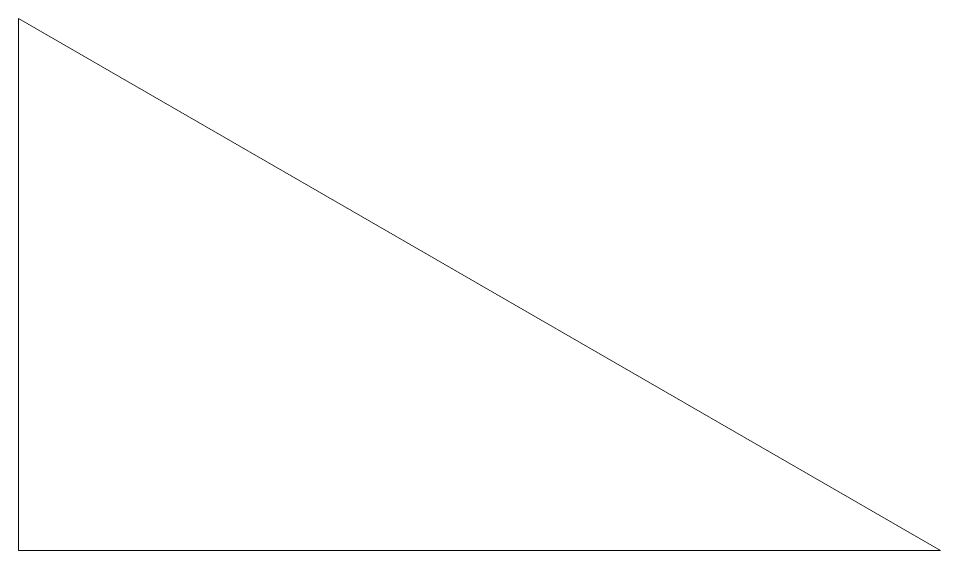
# Model space of a CAD drawing. Header units: inches. Extents: x 0 to 4, y 0 to 2.31.
import ezdxf

# ---------------------------------------------------------------- set-up
doc = ezdxf.new("R2010")
doc.units = ezdxf.units.IN
doc.header["$MEASUREMENT"] = 0

msp = doc.modelspace()

# ---------------------------------------------------------------- linework, layer by layer
at = {"color": 7, "linetype": 'Continuous', "lineweight": 15}
for p, q in [((0, 2.3094), (0, 0)), ((4, 0), (0, 2.3094)), ((0, 0), (4, 0))]:
    msp.add_line(p, q, dxfattribs=at)

doc.saveas('drawing.dxf')
